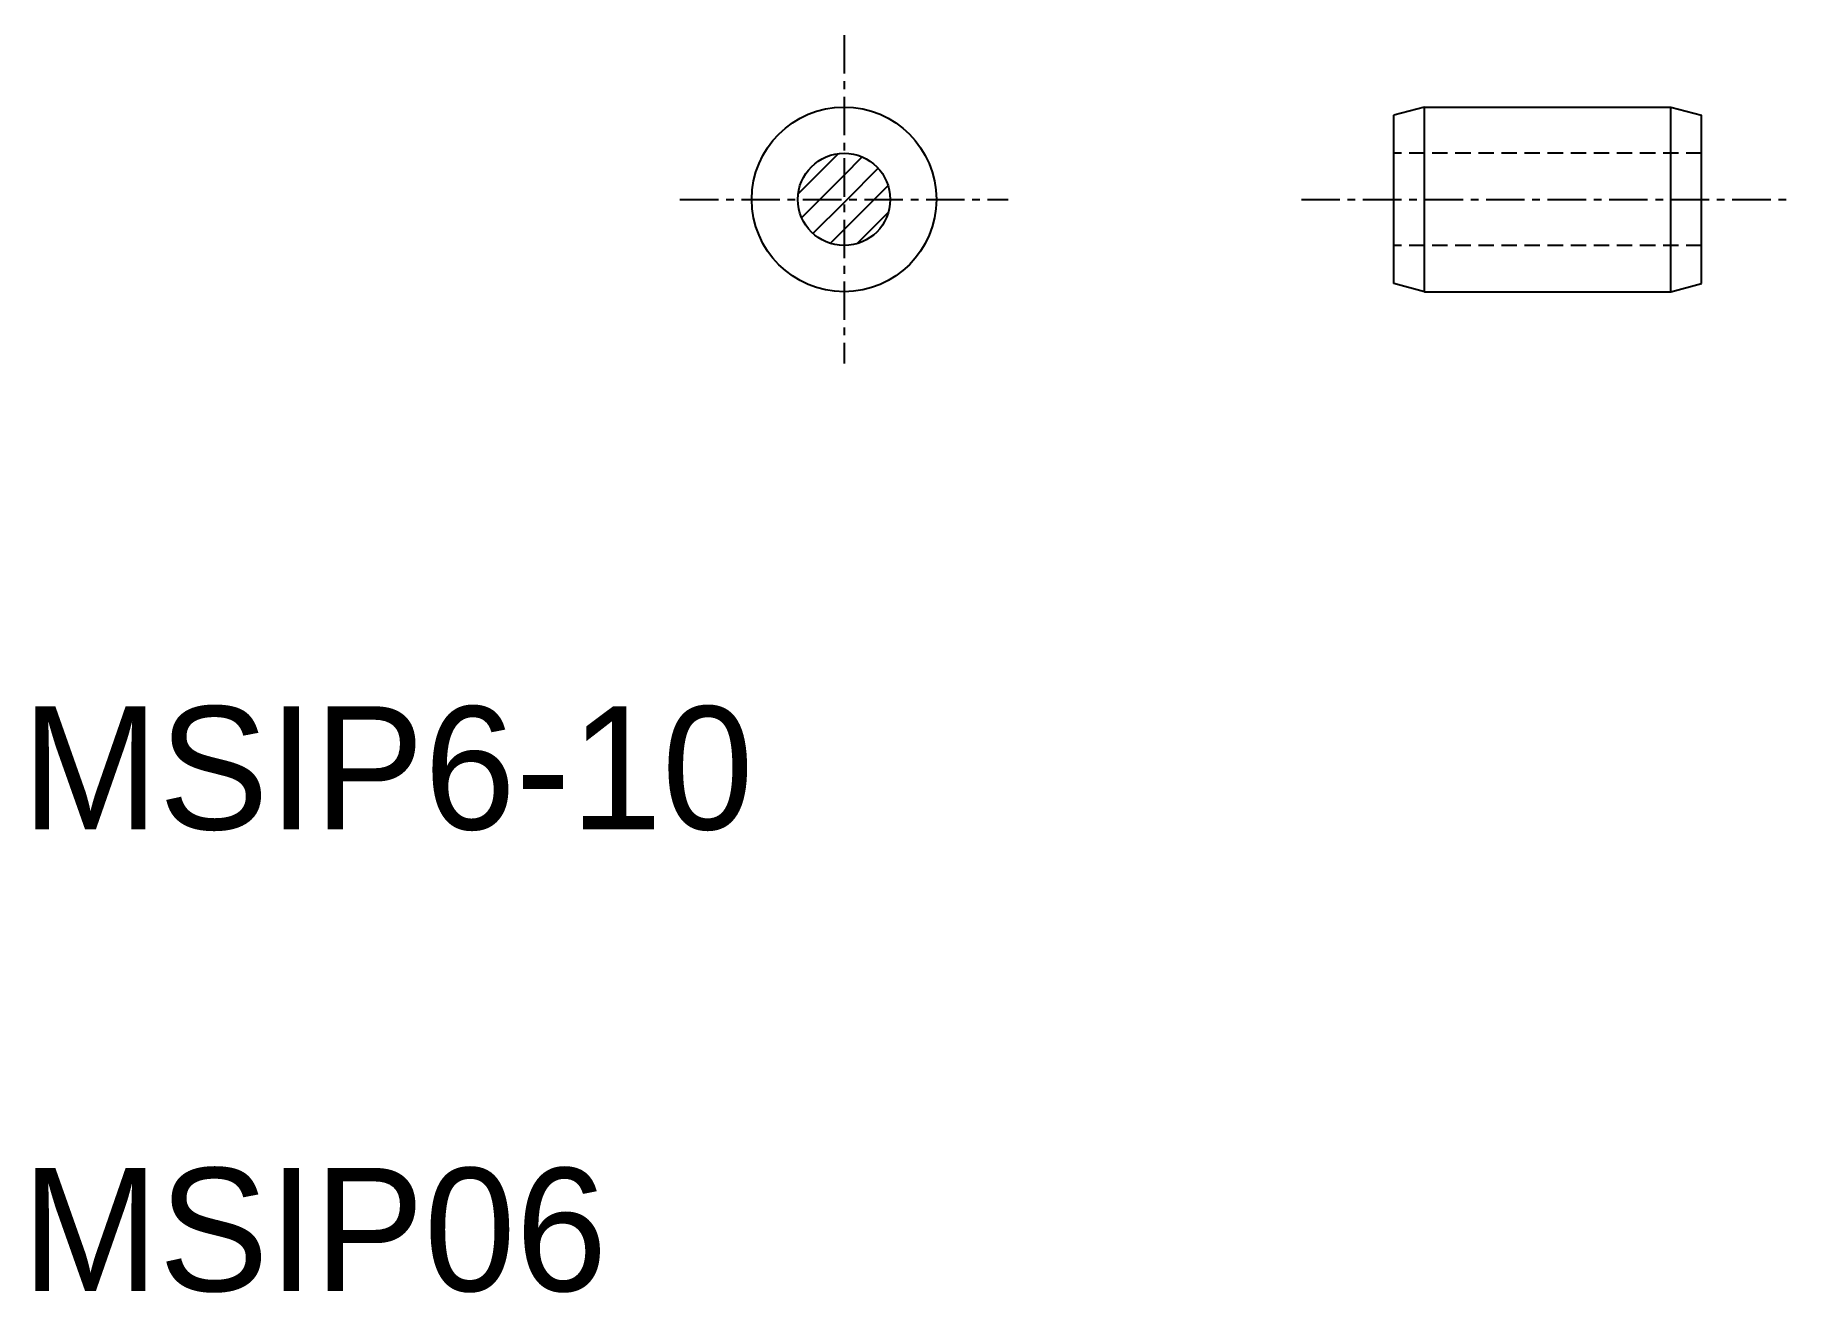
# Model space of a CAD drawing. Extents: x 112.6 to 169.8, y 16 to 56.9.
import ezdxf

# ---------------------------------------------------------------- set-up
doc = ezdxf.new("R2010")
doc.units = 0
doc.linetypes.add('CENTER', pattern=[2, 1.25, -0.25, 0.25, -0.25])
doc.linetypes.add('DASHED', pattern=[0.75, 0.5, -0.25])
doc.layers.get('0').update_dxf_attribs({"linetype": 'CONTINUOUS'})
doc.layers.add('CENTER', color=1, linetype='CENTER')

# ---------------------------------------------------------------- blocks, each defined once
blk = doc.blocks.new('*X5')
at = {"color": 0, "linetype": 'CONTINUOUS'}
for p, q in [((137.437, 51.701), (138.745, 53.009)), ((138.926, 52.306), (139.518, 52.898)), ((138.14, 51.52), (138.926, 52.306)), ((139.024, 51.52), (140.035, 52.53)), ((137.548, 50.928), (138.14, 51.52)), ((138.926, 50.538), (139.908, 51.52)), ((138.926, 51.422), (139.024, 51.52)), ((139.908, 51.52), (140.357, 51.969)), ((137.916, 50.411), (138.926, 51.422)), ((139.354, 50.082), (140.364, 51.092)), ((138.477, 50.089), (138.926, 50.538))]:
    blk.add_line(p, q, dxfattribs=at)

msp = doc.modelspace()

# ---------------------------------------------------------------- linework, layer by layer
at = {"color": 7, "linetype": 'CONTINUOUS'}
for p, q in [((157.789, 54.52), (156.789, 54.252)), ((157.789, 54.52), (165.789, 54.52)), ((157.789, 48.52), (157.789, 54.52)), ((165.789, 48.52), (165.789, 54.52)), ((165.789, 54.52), (166.789, 54.252)), ((156.789, 48.788), (156.789, 54.252)), ((166.789, 48.788), (166.789, 54.252)), ((157.789, 48.52), (156.789, 48.788)), ((165.789, 48.52), (166.789, 48.788)), ((157.789, 48.52), (165.789, 48.52))]:
    msp.add_line(p, q, dxfattribs=at)
at = {"color": 3, "linetype": 'DASHED'}
for p, q in [((166.789, 53.02), (156.789, 53.02)), ((166.789, 50.02), (156.789, 50.02))]:
    msp.add_line(p, q, dxfattribs=at)
at = {"color": 7, "linetype": 'CONTINUOUS'}
for radius in [3, 1.5]:
    msp.add_circle((138.926, 51.52), radius, dxfattribs=at)
at = {"layer": 'CENTER', "color": 1, "linetype": 'CENTER'}
for p, q in [((138.926, 56.856), (138.926, 46.184)), ((133.59, 51.52), (144.262, 51.52)), ((153.789, 51.52), (169.789, 51.52))]:
    msp.add_line(p, q, dxfattribs=at)

# ---------------------------------------------------------------- block references
at = {"color": 7, "linetype": 'CONTINUOUS'}
msp.add_blockref('*X5', (0, 0), dxfattribs=at)

# ---------------------------------------------------------------- texts
for s, p in [('MSIP6-10', (112.201, 31.047)), ('MSIP06', (112.201, 16.047))]:
    msp.add_text(s, height=4, dxfattribs=at).set_placement(p)

doc.saveas('drawing.dxf')
